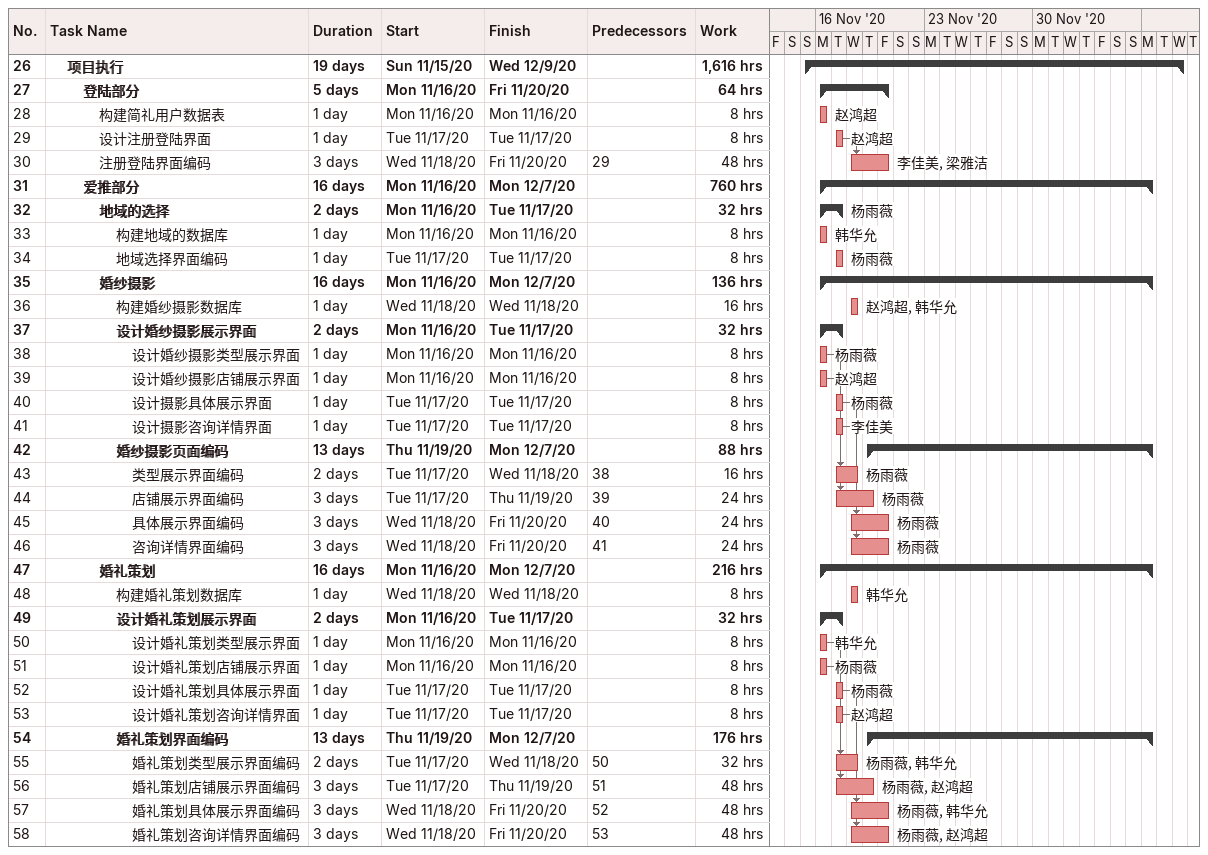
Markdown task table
| ID | Level | Task | Duration | Start | Finish | Predecessors | Resources | Work (h) |
|---|---|---|---|---|---|---|---|---|
| 26 | 2 | **项目执行** | 19d | 2020-11-15 | 2020-12-09 |  |  | 1616 |
| 27 | 3 | **登陆部分** | 5d | 2020-11-16 | 2020-11-20 |  |  | 64 |
| 28 | 4 | 构建简礼用户数据表 | 1d | 2020-11-16 | 2020-11-16 |  | 赵鸿超 | 8 |
| 29 | 4 | 设计注册登陆界面 | 1d | 2020-11-17 | 2020-11-17 |  | 赵鸿超 | 8 |
| 30 | 4 | 注册登陆界面编码 | 3d | 2020-11-18 | 2020-11-20 | 29 | 李佳美, 梁雅洁 | 48 |
| 31 | 3 | **爱推部分** | 16d | 2020-11-16 | 2020-12-07 |  |  | 760 |
| 32 | 4 | **地域的选择** | 2d | 2020-11-16 | 2020-11-17 |  | 杨雨薇 | 32 |
| 33 | 5 | 构建地域的数据库 | 1d | 2020-11-16 | 2020-11-16 |  | 韩华允 | 8 |
| 34 | 5 | 地域选择界面编码 | 1d | 2020-11-17 | 2020-11-17 |  | 杨雨薇 | 8 |
| 35 | 4 | **婚纱摄影** | 16d | 2020-11-16 | 2020-12-07 |  |  | 136 |
| 36 | 5 | 构建婚纱摄影数据库 | 1d | 2020-11-18 | 2020-11-18 |  | 赵鸿超, 韩华允 | 16 |
| 37 | 5 | **设计婚纱摄影展示界面** | 2d | 2020-11-16 | 2020-11-17 |  |  | 32 |
| 38 | 6 | 设计婚纱摄影类型展示界面 | 1d | 2020-11-16 | 2020-11-16 |  | 杨雨薇 | 8 |
| 39 | 6 | 设计婚纱摄影店铺展示界面 | 1d | 2020-11-16 | 2020-11-16 |  | 赵鸿超 | 8 |
| 40 | 6 | 设计摄影具体展示界面 | 1d | 2020-11-17 | 2020-11-17 |  | 杨雨薇 | 8 |
| 41 | 6 | 设计摄影咨询详情界面 | 1d | 2020-11-17 | 2020-11-17 |  | 李佳美 | 8 |
| 42 | 5 | **婚纱摄影页面编码** | 13d | 2020-11-19 | 2020-12-07 |  |  | 88 |
| 43 | 6 | 类型展示界面编码 | 2d | 2020-11-17 | 2020-11-18 | 38 | 杨雨薇 | 16 |
| 44 | 6 | 店铺展示界面编码 | 3d | 2020-11-17 | 2020-11-19 | 39 | 杨雨薇 | 24 |
| 45 | 6 | 具体展示界面编码 | 3d | 2020-11-18 | 2020-11-20 | 40 | 杨雨薇 | 24 |
| 46 | 6 | 咨询详情界面编码 | 3d | 2020-11-18 | 2020-11-20 | 41 | 杨雨薇 | 24 |
| 47 | 4 | **婚礼策划** | 16d | 2020-11-16 | 2020-12-07 |  |  | 216 |
| 48 | 5 | 构建婚礼策划数据库 | 1d | 2020-11-18 | 2020-11-18 |  | 韩华允 | 8 |
| 49 | 5 | **设计婚礼策划展示界面** | 2d | 2020-11-16 | 2020-11-17 |  |  | 32 |
| 50 | 6 | 设计婚礼策划类型展示界面 | 1d | 2020-11-16 | 2020-11-16 |  | 韩华允 | 8 |
| 51 | 6 | 设计婚礼策划店铺展示界面 | 1d | 2020-11-16 | 2020-11-16 |  | 杨雨薇 | 8 |
| 52 | 6 | 设计婚礼策划具体展示界面 | 1d | 2020-11-17 | 2020-11-17 |  | 杨雨薇 | 8 |
| 53 | 6 | 设计婚礼策划咨询详情界面 | 1d | 2020-11-17 | 2020-11-17 |  | 赵鸿超 | 8 |
| 54 | 5 | **婚礼策划界面编码** | 13d | 2020-11-19 | 2020-12-07 |  |  | 176 |
| 55 | 6 | 婚礼策划类型展示界面编码 | 2d | 2020-11-17 | 2020-11-18 | 50 | 杨雨薇, 韩华允 | 32 |
| 56 | 6 | 婚礼策划店铺展示界面编码 | 3d | 2020-11-17 | 2020-11-19 | 51 | 杨雨薇, 赵鸿超 | 48 |
| 57 | 6 | 婚礼策划具体展示界面编码 | 3d | 2020-11-18 | 2020-11-20 | 52 | 杨雨薇, 韩华允 | 48 |
| 58 | 6 | 婚礼策划咨询详情界面编码 | 3d | 2020-11-18 | 2020-11-20 | 53 | 杨雨薇, 赵鸿超 | 48 |
